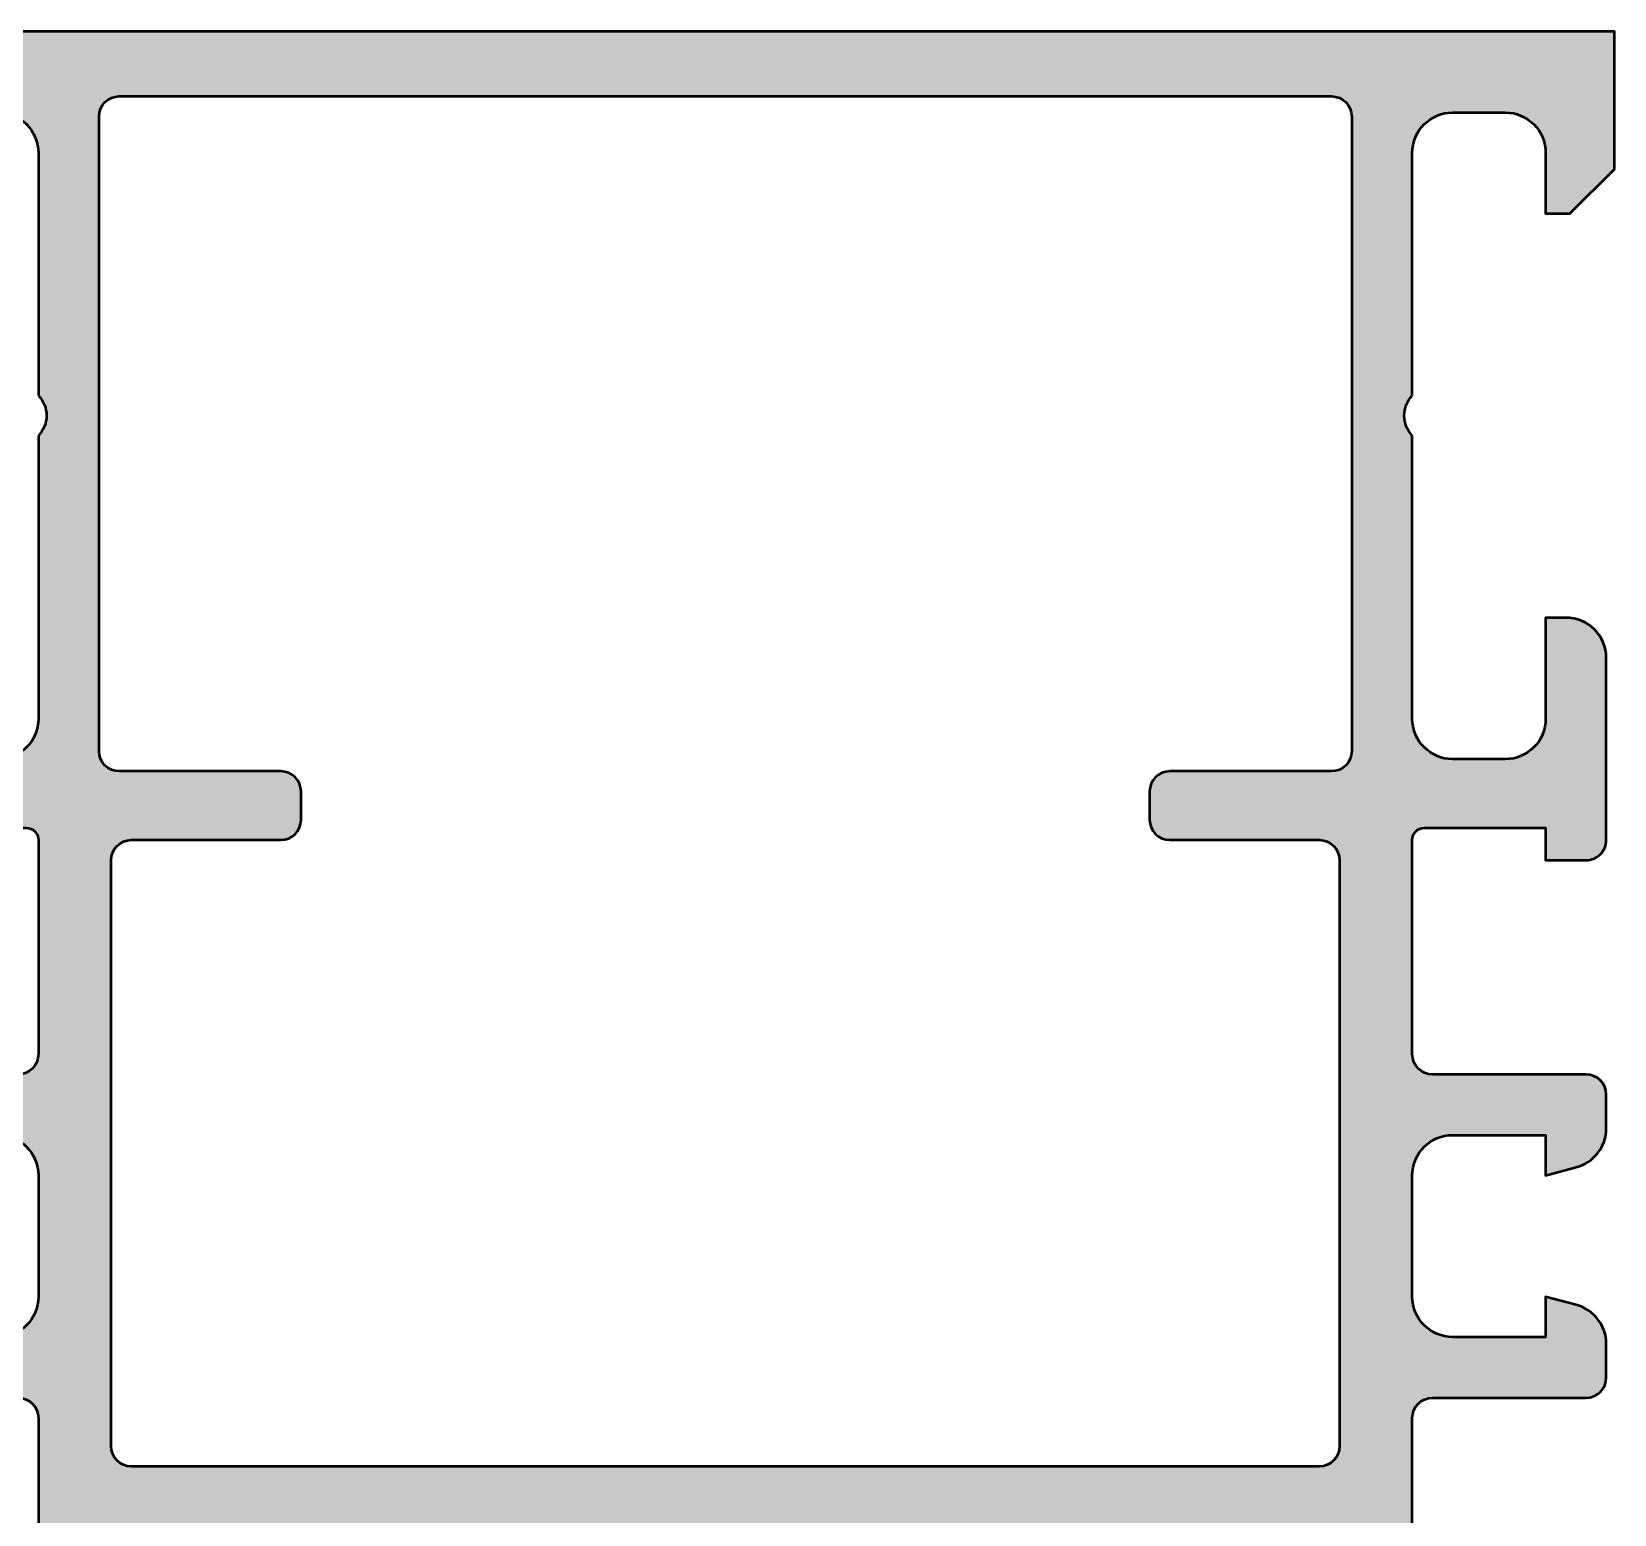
# Model space of a CAD drawing. Extents: x 0 to 104, y -75 to 90.
# Drawn here: x 34.83 to 74, y 53.32 to 90 of the extents above; entities that cross this region are included whole.
import ezdxf

# ---------------------------------------------------------------- set-up
doc = ezdxf.new("R2010")
doc.units = 0
doc.layers.add('0S-Alu contour', color=7, linetype='Continuous', lineweight=50)
doc.layers.add('0S-Alu hatch', color=252, linetype='Continuous', lineweight=25)

# ---------------------------------------------------------------- blocks, each defined once
blk = doc.blocks.new('438020__2ECAC5B4_D1D5_4E32_83EF_7E72271C431F_')
at = {"layer": '0S-Alu hatch'}
h = blk.add_hatch(color=256, dxfattribs=at)
edge = h.paths.add_edge_path()
edge.add_ellipse((34, 86.99999999999999), major_axis=(-1, 0), ratio=1, start_angle=180, end_angle=270.0000000000008, ccw=False)
edge.add_line((35, 86.99999999999999), (35, 80.99999999999999))
edge.add_ellipse((34.47500000000002, 80.49999999999999), major_axis=(-0.7249999999999835, 0), ratio=1, start_angle=136.3971810272953, end_angle=223.6028189727049, ccw=False)
edge.add_line((35, 79.99999999999999), (35, 72.99999999999987))
edge.add_ellipse((34.00000000000011, 72.99999999999987), major_axis=(-0.9999999999998863, 0), ratio=1, start_angle=90.00000000000489, end_angle=180, ccw=False)
edge.add_line((34.0000000000002, 71.99999999999999), (32.7000000000003, 71.99999999999987))
edge.add_ellipse((32.70000000000022, 73.00000000000006), major_axis=(-1.000000000000184, 0), ratio=1, start_angle=0, end_angle=90.00000000000489, ccw=False)
edge.add_line((31.70000000000003, 73), (31.69999999999993, 75.49999999999987))
edge.add_line((31.69999999999993, 75.49999999999987), (31.20000000000028, 75.49999999999999))
edge.add_arc((31.20000000000004, 74.49999999999999), 1, 89.99999999998697, 180)
edge.add_line((30.20000000000005, 74.49999999999999), (30.20000000000005, 69.99999999999999))
edge.add_arc((30.70000000000005, 69.99999999999999), 0.5, 180, 270)
edge.add_line((30.70000000000005, 69.49999999999999), (31.70000000000005, 69.49999999999999))
edge.add_line((31.70000000000005, 69.49999999999999), (31.70000000000005, 70.29999999999994))
edge.add_line((31.70000000000005, 70.29999999999994), (34.70000000000005, 70.29999999999994))
edge.add_ellipse((34.70000000000005, 69.99999999999999), major_axis=(-0.2999999999999545, 0), ratio=1, start_angle=180, end_angle=270, ccw=False)
edge.add_line((35, 69.99999999999999), (35, 64.70000000000009))
edge.add_ellipse((34.49999999999994, 64.70000000000009), major_axis=(-0.500000000000057, 0), ratio=1, start_angle=90.00000000000159, end_angle=180, ccw=False)
edge.add_line((34.49999999999996, 64.20000000000003), (30.70000000000003, 64.1999999999999))
edge.add_arc((30.70000000000005, 63.69999999999992), 0.5, 90.0000000000016, 180)
edge.add_line((30.20000000000005, 63.69999999999992), (30.20000000000005, 62.86925077662566))
edge.add_arc((31.20000000000019, 62.86925077662566), 1.000000000000142, 180, 254.9999999999993)
edge.add_line((30.94118095489762, 61.90332495033646), (31.70000000000016, 61.70000000000003))
edge.add_line((31.70000000000016, 61.70000000000003), (31.69999999999993, 62.70000000000003))
edge.add_line((31.69999999999993, 62.70000000000003), (33.99999999999995, 62.70000000000003))
edge.add_ellipse((33.99999999999995, 61.69999999999998), major_axis=(-1.000000000000056, 0), ratio=1, start_angle=180, end_angle=270, ccw=False)
edge.add_line((35, 61.69999999999998), (35, 58.70000000000003))
edge.add_ellipse((34, 58.70000000000003), major_axis=(-1, 0), ratio=1, start_angle=90, end_angle=180, ccw=False)
edge.add_line((34, 57.70000000000003), (31.70000000000005, 57.70000000000003))
edge.add_line((31.70000000000005, 57.70000000000003), (31.70000000000005, 58.70000000000015))
edge.add_line((31.70000000000005, 58.70000000000015), (30.94118095489745, 58.49667504966339))
edge.add_arc((31.20000000000015, 57.53074922337438), 0.9999999999999886, 105.0000000000106, 180)
edge.add_line((30.20000000000016, 57.53074922337452), (30.20000000000005, 56.7000000000001))
edge.add_arc((30.70000000000005, 56.70000000000003), 0.5, 180, 270)
edge.add_line((30.70000000000005, 56.20000000000003), (34.5, 56.20000000000003))
edge.add_ellipse((34.5, 55.70000000000003), major_axis=(-0.5, 0), ratio=1, start_angle=180, end_angle=270, ccw=False)
edge.add_line((35, 55.70000000000004), (35.00000000000011, 52.49999999999976))
edge.add_ellipse((34.92116355345736, 52.23247940800717), major_axis=(-0.2788950563268429, 0), ratio=1, start_angle=178.8354106259445, end_angle=253.5801235805329, ccw=False)
edge.add_line((35.20000099999982, 52.22681100000901), (35.2000009999997, 51.77321700000827))
edge.add_ellipse((34.92113290435685, 51.76755634053128), major_axis=(-0.2789255417368365, 0), ratio=1, start_angle=106.4245945553221, end_angle=181.1628700728731, ccw=False)
edge.add_line((34.99999999999977, 51.50001300000859), (34.99999999999977, 49.62000200000004))
edge.add_arc((35.29999999999978, 49.62000200000004), 0.3000000000000114, 180, 270)
edge.add_line((35.29999999999978, 49.32000200000003), (36.27997431904248, 49.32000200000003))
edge.add_arc((36.27997431904248, 49.6200020000001), 0.3000000000000682, 270, 360)
edge.add_line((36.57997431904255, 49.6200020000001), (36.57997431904255, 52.37999999999992))
edge.add_ellipse((36.6999743190425, 52.37999999999992), major_axis=(-0.1199999999999477, 0), ratio=1, start_angle=270, end_angle=360, ccw=False)
edge.add_line((36.6999743190425, 52.49999999999987), (40.99999999999998, 52.49999999999998))
edge.add_ellipse((41, 51.99999999999998), major_axis=(-0.5, 0), ratio=1, start_angle=180, end_angle=270.00000000000165, ccw=False)
edge.add_line((41.5, 51.99999999999991), (41.49999999999988, 51.30000000000006))
edge.add_line((41.49999999999988, 51.30000000000006), (40.1185045423773, 48.90717967697272))
edge.add_arc((40.23811978464815, 48.83811978464845), 0.1381197846485239, 149.9999999999966, 275.622577550792)
edge.add_arc((39.76177675882601, 53.67660886185074), 5.000000000002989, 275.6225775507908, 342.251583643928)
edge.add_ellipse((45.00000000000006, 52.00000000000266), major_axis=(-0.4999999999973117, 0), ratio=1, start_angle=270.0000000000008, end_angle=342.251583643928, ccw=False)
edge.add_line((45.00000000000005, 52.49999999999998), (58.9999999999997, 52.49999999999999))
edge.add_ellipse((58.99999999999969, 52.00000000000025), major_axis=(-0.49999999999973, 0), ratio=1, start_angle=197.7484163560718, end_angle=269.9999999999992, ccw=False)
edge.add_arc((64.23822324117351, 53.67660886184823), 5.000000000000358, 197.7484163560716, 264.3774224492121)
edge.add_arc((63.76188021535188, 48.83811978464834), 0.1381197846483152, 264.3774224492119, 390.0000000000033)
edge.add_line((63.88149545762255, 48.9071796769725), (62.5, 51.29999999999971))
edge.add_line((62.5, 51.29999999999971), (62.5, 51.99999999999999))
edge.add_ellipse((62.99999999999989, 51.99999999999999), major_axis=(-0.4999999999998864, 0), ratio=1, start_angle=270.00000000000165, end_angle=360, ccw=False)
edge.add_line((62.99999999999987, 52.49999999999987), (67.30002568095733, 52.5))
edge.add_ellipse((67.30002568095733, 52.37999999999987), major_axis=(-0.1200000000001182, 0), ratio=1, start_angle=180, end_angle=270, ccw=False)
edge.add_line((67.42002568095745, 52.37999999999986), (67.42002568095734, 49.62000200000017))
edge.add_arc((67.72002568095758, 49.62000200000016), 0.3000000000002387, 180, 270)
edge.add_line((67.72002568095758, 49.32000199999992), (68.70000000000022, 49.32000199999992))
edge.add_arc((68.70000000000022, 49.62000199999993), 0.3000000000000114, 270, 360)
edge.add_line((69.00000000000023, 49.62000199999993), (69.00000000000023, 51.50001300000825))
edge.add_ellipse((69.07886709564346, 51.76755634053116), major_axis=(-0.2789255417371419, 0), ratio=1, start_angle=-1.1628700728908825, end_angle=73.57540544463092, ccw=False)
edge.add_line((68.79999900000028, 51.77321700000824), (68.79999900000028, 52.2268110000087))
edge.add_ellipse((69.07883644654297, 52.23247940800699), major_axis=(-0.2788950563270525, 0), ratio=1, start_angle=-73.58012358052582, end_angle=1.1645893740815723, ccw=False)
edge.add_line((69.00000000000011, 52.49999999999976), (69, 55.70000000000013))
edge.add_ellipse((69.49999999999977, 55.70000000000014), major_axis=(-0.4999999999997727, 0), ratio=1, start_angle=270, end_angle=360, ccw=False)
edge.add_line((69.49999999999977, 56.19999999999992), (73.29999999999995, 56.19999999999992))
edge.add_arc((73.29999999999995, 56.69999999999991), 0.5, 270, 360)
edge.add_line((73.79999999999995, 56.69999999999991), (73.79999999999995, 57.5307492233741))
edge.add_arc((72.79999999999974, 57.5307492233741), 1.000000000000213, 0, 74.99999999998187)
edge.add_line((73.05881904510262, 58.4966750496633), (72.29999999999995, 58.70000000000015))
edge.add_line((72.29999999999995, 58.70000000000015), (72.29999999999984, 57.70000000000003))
edge.add_line((72.29999999999984, 57.70000000000003), (69.99999999999983, 57.70000000000003))
edge.add_ellipse((69.99999999999983, 58.69999999999985), major_axis=(-0.9999999999998223, 0), ratio=1, start_angle=0, end_angle=90, ccw=False)
edge.add_line((69, 58.6999999999999), (69.00000000000011, 61.70000000000018))
edge.add_ellipse((70, 61.70000000000015), major_axis=(-0.9999999999998863, 0), ratio=1, start_angle=270, end_angle=360, ccw=False)
edge.add_line((70, 62.70000000000003), (72.30000000000007, 62.70000000000003))
edge.add_line((72.30000000000007, 62.70000000000003), (72.29999999999995, 61.69999999999991))
edge.add_line((72.29999999999995, 61.69999999999991), (73.05881904510257, 61.90332495033664))
edge.add_arc((72.79999999999991, 62.86925077662559), 0.9999999999999158, 285.0000000000093, 360)
edge.add_line((73.79999999999983, 62.86925077662546), (73.79999999999995, 63.69999999999995))
edge.add_arc((73.29999999999995, 63.70000000000002), 0.5, 0, 90)
edge.add_line((73.29999999999995, 64.20000000000002), (69.49999999999983, 64.20000000000003))
edge.add_ellipse((69.49999999999983, 64.69999999999973), major_axis=(-0.4999999999997016, 0), ratio=1, start_angle=0, end_angle=90, ccw=False)
edge.add_line((69.00000000000011, 64.69999999999973), (69, 70.0000000000001))
edge.add_ellipse((69.29999999999984, 70.0000000000001), major_axis=(-0.2999999999998408, 0), ratio=1, start_angle=270, end_angle=360, ccw=False)
edge.add_line((69.29999999999984, 70.29999999999994), (72.29999999999995, 70.29999999999994))
edge.add_line((72.29999999999995, 70.29999999999994), (72.29999999999995, 69.50000000000009))
edge.add_line((72.29999999999995, 69.50000000000009), (73.30000000000013, 69.49999999999999))
edge.add_arc((73.30000000000018, 69.99999999999976), 0.4999999999997727, 269.9999999999935, 360)
edge.add_line((73.79999999999995, 69.99999999999976), (73.79999999999995, 74.49999999999999))
edge.add_arc((72.79999999999995, 74.49999999999999), 1, 0, 90)
edge.add_line((72.79999999999995, 75.49999999999999), (72.29999999999995, 75.49999999999999))
edge.add_line((72.29999999999995, 75.49999999999999), (72.30000000000007, 73.00000000000003))
edge.add_ellipse((71.30000000000005, 72.99999999999997), major_axis=(-1, 0), ratio=1, start_angle=90, end_angle=180, ccw=False)
edge.add_line((71.30000000000005, 71.99999999999997), (69.99999999999999, 71.99999999999999))
edge.add_ellipse((70, 72.99999999999999), major_axis=(-1, 0), ratio=1, start_angle=0, end_angle=89.9999999999992, ccw=False)
edge.add_line((69, 72.99999999999999), (69, 79.99999999999999))
edge.add_ellipse((69.52499999999996, 80.49999999999999), major_axis=(-0.7249999999999835, 0), ratio=1, start_angle=-43.60281897270488, end_angle=43.602818972704824, ccw=False)
edge.add_line((69, 80.99999999999999), (69, 86.99999999999986))
edge.add_ellipse((70.00000000000011, 86.99999999999986), major_axis=(-1.000000000000113, 0), ratio=1, start_angle=270, end_angle=360, ccw=False)
edge.add_line((70.00000000000011, 87.99999999999999), (71.2999999999999, 87.99999999999999))
edge.add_ellipse((71.2999999999999, 86.99999999999991), major_axis=(-1.000000000000071, 0), ratio=1, start_angle=180, end_angle=270, ccw=False)
edge.add_line((72.29999999999995, 86.99999999999986), (72.29999999999984, 85.49999999999999))
edge.add_line((72.29999999999984, 85.49999999999999), (72.90000000000032, 85.49999999999989))
edge.add_line((72.90000000000032, 85.49999999999989), (73.99999999999989, 86.60000000000024))
edge.add_line((73.99999999999989, 86.60000000000024), (74.00000000000011, 89.99999999999999))
edge.add_line((74.00000000000011, 89.99999999999999), (30, 89.99999999999999))
edge.add_line((30, 89.99999999999999), (30, 86.59999999999978))
edge.add_line((30, 86.59999999999978), (31.10000000000002, 85.49999999999999))
edge.add_line((31.10000000000002, 85.49999999999999), (31.70000000000016, 85.49999999999999))
edge.add_line((31.70000000000016, 85.49999999999999), (31.70000000000005, 86.99999999999986))
edge.add_ellipse((32.7000000000001, 86.99999999999991), major_axis=(-1.000000000000056, 0), ratio=1, start_angle=270, end_angle=360, ccw=False)
edge.add_line((32.7000000000001, 87.99999999999997), (33.99999999999999, 87.99999999999999))
edge = h.paths.add_edge_path()
edge.add_ellipse((36.99999999999994, 87.8999999999999), major_axis=(-0.4999999999999432, 0), ratio=1, start_angle=270, end_angle=360, ccw=False)
edge.add_line((36.99999999999994, 88.39999999999985), (67, 88.39999999999996))
edge.add_ellipse((67, 87.89999999999996), major_axis=(-0.5, 0), ratio=1, start_angle=180, end_angle=270, ccw=False)
edge.add_line((67.5, 87.89999999999996), (67.5, 72.19999999999997))
edge.add_ellipse((67.00000000000006, 72.19999999999997), major_axis=(-0.4999999999999432, 0), ratio=1, start_angle=90, end_angle=180, ccw=False)
edge.add_line((67.00000000000006, 71.70000000000003), (62.99999999999982, 71.70000000000003))
edge.add_arc((62.99999999999982, 71.20000000000014), 0.4999999999998864, 90, 180)
edge.add_line((62.49999999999992, 71.20000000000023), (62.49999999999982, 70.50000000000011))
edge.add_arc((62.99999999999987, 70.50000000000006), 0.500000000000057, 180, 269.9999999999935)
edge.add_line((62.99999999999982, 70), (66.69999999999987, 69.99999999999999))
edge.add_ellipse((66.69999999999987, 69.49999999999993), major_axis=(-0.500000000000057, 0), ratio=1, start_angle=180, end_angle=270, ccw=False)
edge.add_line((67.19999999999993, 69.49999999999993), (67.19999999999993, 54.99999999999999))
edge.add_ellipse((66.69999999999993, 54.99999999999999), major_axis=(-0.5, 0), ratio=1, start_angle=90, end_angle=180, ccw=False)
edge.add_line((66.69999999999993, 54.49999999999999), (37.30000000000001, 54.49999999999999))
edge.add_ellipse((37.30000000000001, 55.00000000000004), major_axis=(-0.500000000000057, 0), ratio=1, start_angle=0, end_angle=90, ccw=False)
edge.add_line((36.79999999999996, 55.00000000000004), (36.79999999999996, 69.50000000000004))
edge.add_ellipse((37.2999999999999, 69.50000000000004), major_axis=(-0.4999999999999432, 0), ratio=1, start_angle=270.00000000000324, end_angle=360, ccw=False)
edge.add_line((37.29999999999987, 69.99999999999999), (40.99999999999975, 70.00000000000021))
edge.add_arc((40.99999999999972, 70.50000000000021), 0.5, 270.0000000000033, 360)
edge.add_line((41.49999999999972, 70.50000000000021), (41.49999999999972, 71.20000000000002))
edge.add_arc((40.9999999999998, 71.20000000000003), 0.499999999999929, 0, 89.99999999999837)
edge.add_line((40.99999999999981, 71.69999999999996), (37.00000000000005, 71.70000000000003))
edge.add_ellipse((37.00000000000006, 72.20000000000009), major_axis=(-0.500000000000057, 0), ratio=1, start_angle=0, end_angle=89.9999999999983, ccw=False)
edge.add_line((36.5, 72.20000000000009), (36.5, 87.8999999999999))
at = {"layer": '0S-Alu contour', "color": 7}
for points in [[(72.29999999999995, 86.99999999999986), (72.29999999999984, 85.49999999999999), (72.90000000000032, 85.49999999999989), (73.99999999999989, 86.60000000000024), (74.00000000000011, 89.99999999999999), (30, 89.99999999999999), (30, 86.59999999999978), (31.10000000000002, 85.49999999999999), (31.70000000000016, 85.49999999999999), (31.70000000000005, 86.99999999999986)], [(36.99999999999994, 88.39999999999985), (67, 88.39999999999996)], [(32.7000000000001, 87.99999999999997), (33.99999999999999, 87.99999999999999)], [(36.5, 72.20000000000009), (36.5, 87.8999999999999)], [(67.5, 87.89999999999996), (67.5, 72.19999999999997)], [(70.00000000000011, 87.99999999999999), (71.2999999999999, 87.99999999999999)], [(35, 86.99999999999999), (35, 80.99999999999999)], [(69, 80.99999999999999), (69, 86.99999999999986)], [(35, 79.99999999999999), (35, 72.99999999999987)], [(69, 72.99999999999999), (69, 79.99999999999999)], [(31.70000000000003, 73), (31.69999999999993, 75.49999999999987), (31.20000000000028, 75.49999999999999)], [(72.79999999999995, 75.49999999999999), (72.29999999999995, 75.49999999999999), (72.30000000000007, 73.00000000000003)], [(30.20000000000005, 74.49999999999999), (30.20000000000005, 69.99999999999999)], [(73.79999999999995, 69.99999999999976), (73.79999999999995, 74.49999999999999)], [(34.0000000000002, 71.99999999999999), (32.7000000000003, 71.99999999999987)], [(40.99999999999981, 71.69999999999996), (37.00000000000005, 71.70000000000003)], [(67.00000000000006, 71.70000000000003), (62.99999999999982, 71.70000000000003)], [(71.30000000000005, 71.99999999999997), (69.99999999999999, 71.99999999999999)], [(41.49999999999972, 70.50000000000021), (41.49999999999972, 71.20000000000002)], [(62.49999999999992, 71.20000000000023), (62.49999999999982, 70.50000000000011)], [(30.70000000000005, 69.49999999999999), (31.70000000000005, 69.49999999999999), (31.70000000000005, 70.29999999999994), (34.70000000000005, 70.29999999999994)], [(69.29999999999984, 70.29999999999994), (72.29999999999995, 70.29999999999994), (72.29999999999995, 69.50000000000009), (73.30000000000013, 69.49999999999999)], [(35, 69.99999999999999), (35, 64.70000000000009)], [(37.29999999999987, 69.99999999999999), (40.99999999999975, 70.00000000000021)], [(62.99999999999982, 70), (66.69999999999987, 69.99999999999999)], [(69.00000000000011, 64.69999999999973), (69, 70.0000000000001)], [(36.79999999999996, 55.00000000000004), (36.79999999999996, 69.50000000000004)], [(67.19999999999993, 69.49999999999993), (67.19999999999993, 54.99999999999999)], [(34.49999999999996, 64.20000000000003), (30.70000000000003, 64.1999999999999)], [(73.29999999999995, 64.20000000000002), (69.49999999999983, 64.20000000000003)], [(30.20000000000005, 63.69999999999992), (30.20000000000005, 62.86925077662566)], [(73.79999999999983, 62.86925077662546), (73.79999999999995, 63.69999999999995)], [(30.94118095489762, 61.90332495033646), (31.70000000000016, 61.70000000000003), (31.69999999999993, 62.70000000000003), (33.99999999999995, 62.70000000000003)], [(70, 62.70000000000003), (72.30000000000007, 62.70000000000003), (72.29999999999995, 61.69999999999991), (73.05881904510257, 61.90332495033664)], [(35, 61.69999999999998), (35, 58.70000000000003)], [(69, 58.6999999999999), (69.00000000000011, 61.70000000000018)], [(34, 57.70000000000003), (31.70000000000005, 57.70000000000003), (31.70000000000005, 58.70000000000015), (30.94118095489745, 58.49667504966339)], [(73.05881904510262, 58.4966750496633), (72.29999999999995, 58.70000000000015), (72.29999999999984, 57.70000000000003), (69.99999999999983, 57.70000000000003)], [(30.20000000000016, 57.53074922337452), (30.20000000000005, 56.7000000000001)], [(73.79999999999995, 56.69999999999991), (73.79999999999995, 57.5307492233741)], [(30.70000000000005, 56.20000000000003), (34.5, 56.20000000000003)], [(69.49999999999977, 56.19999999999992), (73.29999999999995, 56.19999999999992)], [(35, 55.70000000000004), (35.00000000000011, 52.49999999999976)], [(69.00000000000011, 52.49999999999976), (69, 55.70000000000013)], [(66.69999999999993, 54.49999999999999), (37.30000000000001, 54.49999999999999)], [(36.6999743190425, 52.49999999999987), (40.99999999999998, 52.49999999999998)], [(45.00000000000005, 52.49999999999998), (58.9999999999997, 52.49999999999999)], [(62.99999999999987, 52.49999999999987), (67.30002568095733, 52.5)], [(35.20000099999982, 52.22681100000901), (35.2000009999997, 51.77321700000827)], [(36.57997431904255, 49.6200020000001), (36.57997431904255, 52.37999999999992)], [(67.42002568095745, 52.37999999999986), (67.42002568095734, 49.62000200000017)], [(68.79999900000028, 51.77321700000824), (68.79999900000028, 52.2268110000087)], [(41.5, 51.99999999999991), (41.49999999999988, 51.30000000000006), (40.1185045423773, 48.90717967697272)], [(63.88149545762255, 48.9071796769725), (62.5, 51.29999999999971), (62.5, 51.99999999999999)], [(34.99999999999977, 51.50001300000859), (34.99999999999977, 49.62000200000004)], [(69.00000000000023, 49.62000199999993), (69.00000000000023, 51.50001300000825)], [(35.29999999999978, 49.32000200000003), (36.27997431904248, 49.32000200000003)], [(67.72002568095758, 49.32000199999992), (68.70000000000022, 49.32000199999992)]]:
    blk.add_lwpolyline(points, dxfattribs=at)
at = {"layer": '0S-Alu contour', "color": 7, "extrusion": (0, 0, -1)}
for centre, radius, start, end in [((-36.99999999999994, 87.8999999999999), 0.4999999999999432, 0, 90), ((-67, 87.89999999999996), 0.5, 90, 180), ((-32.7000000000001, 86.99999999999991), 1.000000000000056, 0, 90), ((-34, 86.99999999999999), 1, 89.9999999999992, 180), ((-70.00000000000011, 86.99999999999986), 1.000000000000113, 0, 90), ((-71.2999999999999, 86.99999999999991), 1.000000000000071, 90, 180), ((-34.47500000000002, 80.49999999999999), 0.7249999999999835, 136.3971810272951, 223.6028189727048), ((-69.52499999999996, 80.49999999999999), 0.7249999999999835, 316.3971810272952, 43.60281897270485), ((-32.70000000000022, 73.00000000000006), 1.000000000000184, 269.9999999999951, 0), ((-34.00000000000011, 72.99999999999987), 0.9999999999998863, 180, 269.9999999999951), ((-70, 72.99999999999999), 1, 270.0000000000008, 0), ((-71.30000000000005, 72.99999999999997), 1, 180, 270), ((-37.00000000000006, 72.20000000000009), 0.500000000000057, 270.0000000000017, 0), ((-67.00000000000006, 72.19999999999997), 0.4999999999999432, 180, 270), ((-34.70000000000005, 69.99999999999999), 0.2999999999999545, 90, 180), ((-69.29999999999984, 70.0000000000001), 0.2999999999998408, 0, 90), ((-37.2999999999999, 69.50000000000004), 0.4999999999999432, 0, 89.99999999999675), ((-66.69999999999987, 69.49999999999993), 0.500000000000057, 90, 180), ((-34.49999999999994, 64.70000000000009), 0.500000000000057, 180, 269.9999999999984), ((-69.49999999999983, 64.69999999999973), 0.4999999999997016, 270, 0), ((-33.99999999999995, 61.69999999999998), 1.000000000000056, 90, 180), ((-70, 61.70000000000015), 0.9999999999998863, 0, 90), ((-34, 58.70000000000003), 1, 180, 270), ((-69.99999999999983, 58.69999999999985), 0.9999999999998223, 270, 0), ((-34.5, 55.70000000000003), 0.5, 90, 180), ((-69.49999999999977, 55.70000000000014), 0.4999999999997727, 0, 90), ((-37.30000000000001, 55.00000000000004), 0.500000000000057, 270, 0), ((-66.69999999999993, 54.99999999999999), 0.5, 180, 270), ((-34.92116355345736, 52.23247940800717), 0.2788950563268429, 106.4198764194671, 181.1645893740556), ((-36.6999743190425, 52.37999999999992), 0.1199999999999477, 0, 90), ((-41, 51.99999999999998), 0.5, 89.99999999999837, 180), ((-45.00000000000006, 52.00000000000266), 0.4999999999973117, 17.74841635607204, 89.9999999999992), ((-58.99999999999969, 52.00000000000025), 0.49999999999973, 90.00000000000081, 162.2515836439282), ((-62.99999999999989, 51.99999999999999), 0.4999999999998864, 0, 89.99999999999837), ((-67.30002568095733, 52.37999999999987), 0.1200000000001182, 90, 180), ((-69.07883644654297, 52.23247940800699), 0.2788950563270525, 358.8354106259184, 73.58012358052586), ((-34.92113290435685, 51.76755634053128), 0.2789255417368365, 178.8371299271269, 253.5754054446779), ((-69.07886709564346, 51.76755634053116), 0.2789255417371419, 286.4245945553691, 1.162870072890926)]:
    blk.add_arc(centre, radius, start, end, dxfattribs=at)
at = {"layer": '0S-Alu contour', "color": 7}
for centre, radius, start, end in [((31.20000000000004, 74.49999999999999), 1, 89.99999999998697, 180), ((72.79999999999995, 74.49999999999999), 1, 0, 90), ((40.9999999999998, 71.20000000000003), 0.499999999999929, 0, 89.99999999999837), ((62.99999999999982, 71.20000000000014), 0.4999999999998864, 90, 180), ((40.99999999999972, 70.50000000000021), 0.5, 270.0000000000033, 0), ((62.99999999999987, 70.50000000000006), 0.500000000000057, 180, 269.9999999999935), ((30.70000000000005, 69.99999999999999), 0.5, 180, 270), ((73.30000000000018, 69.99999999999976), 0.4999999999997727, 269.9999999999935, 0), ((30.70000000000005, 63.69999999999992), 0.5, 90.0000000000016, 180), ((73.29999999999995, 63.70000000000002), 0.5, 0, 90), ((31.20000000000019, 62.86925077662566), 1.000000000000142, 180, 254.9999999999993), ((72.79999999999991, 62.86925077662559), 0.9999999999999158, 285.0000000000093, 0), ((31.20000000000015, 57.53074922337438), 0.9999999999999886, 105.0000000000106, 180), ((72.79999999999974, 57.5307492233741), 1.000000000000213, 0, 74.99999999998187), ((30.70000000000005, 56.70000000000003), 0.5, 180, 270), ((73.29999999999995, 56.69999999999991), 0.5, 270, 0), ((39.76177675882601, 53.67660886185074), 5.000000000002989, 275.6225775507908, 342.251583643928), ((64.23822324117351, 53.67660886184823), 5.000000000000358, 197.7484163560716, 264.3774224492121), ((35.29999999999978, 49.62000200000004), 0.3000000000000114, 180, 270), ((36.27997431904248, 49.6200020000001), 0.3000000000000682, 270, 0), ((67.72002568095758, 49.62000200000016), 0.3000000000002387, 180, 270), ((68.70000000000022, 49.62000199999993), 0.3000000000000114, 270, 0), ((40.23811978464815, 48.83811978464845), 0.1381197846485239, 149.9999999999966, 275.622577550792), ((63.76188021535188, 48.83811978464834), 0.1381197846483152, 264.3774224492119, 30.00000000000334)]:
    blk.add_arc(centre, radius, start, end, dxfattribs=at)
blk = doc.blocks.new('439490__AB00DFC8_EBFA_4ABB_B95E_D0CCE1618A57_')
at = {"layer": '0S-Alu contour', "color": 7}
blk.add_blockref('438020__2ECAC5B4_D1D5_4E32_83EF_7E72271C431F_', (0, 0), dxfattribs=at)

msp = doc.modelspace()

# ---------------------------------------------------------------- block references
at = {"layer": '0S-Alu contour', "color": 7}
msp.add_blockref('439490__AB00DFC8_EBFA_4ABB_B95E_D0CCE1618A57_', (0, 0), dxfattribs=at)

doc.saveas('drawing.dxf')
